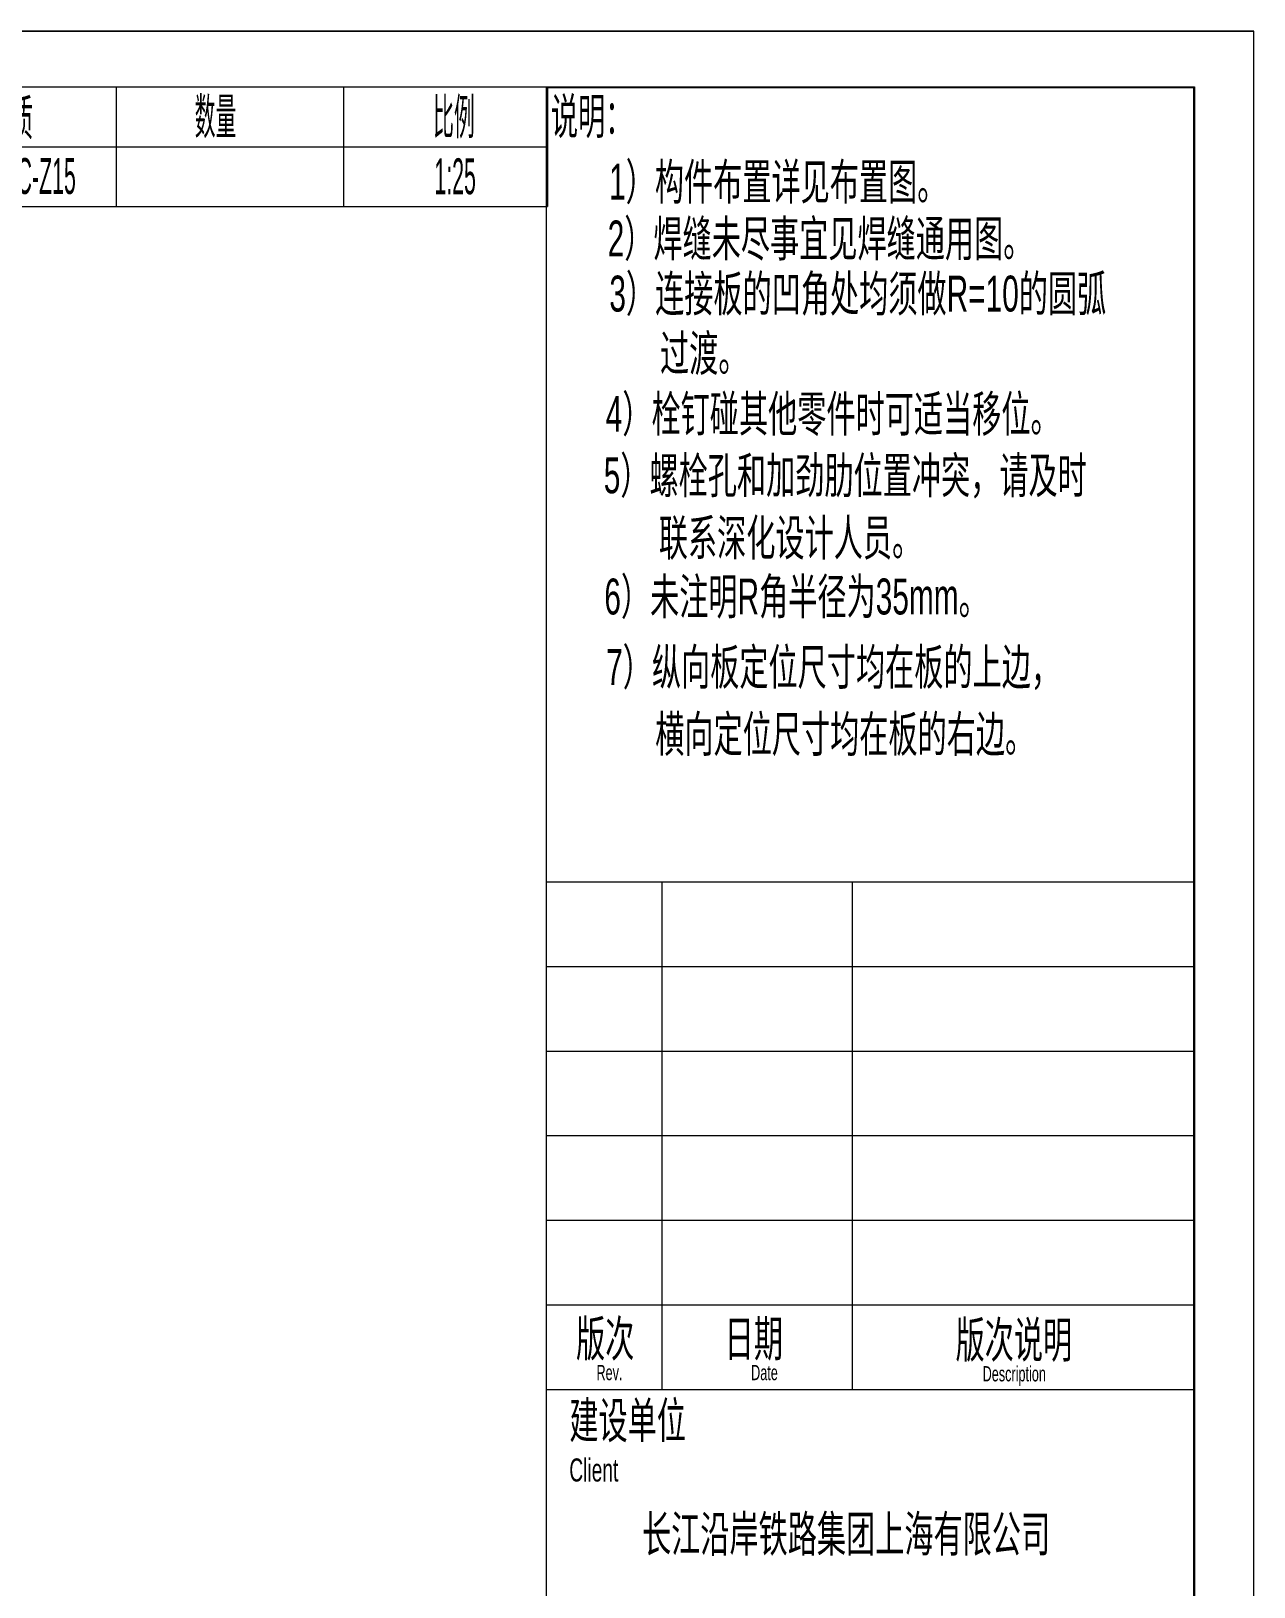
# Model space of a CAD drawing. Header units: millimetres. Extents: x 60 to 14975, y 125 to 10625.
# Drawn here: x 12422 to 14975, y 7377 to 10625 of the extents above; entities that cross this region are included whole.
import ezdxf

# ---------------------------------------------------------------- set-up
doc = ezdxf.new("R2010")
doc.units = ezdxf.units.MM
doc.linetypes.add('XKITLINE00', pattern=[0])
doc.layers.add('DrawingSheet', color=5, linetype='Continuous', lineweight=0)
doc.layers.add('OtherObjectType', color=1, linetype='Continuous', lineweight=0)
doc.styles.add('$TD_AUDIT_GENERATED_(1B4)', font='ARIAL.TTF')
doc.styles.add('$TD_AUDIT_GENERATED_(1C8)', font='ARIAL.TTF')
doc.styles.add('Arial', font='arial.ttf')

# ---------------------------------------------------------------- blocks, each defined once
blk = doc.blocks.new('*A3')
at = {"layer": 'DrawingSheet', "color": 5, "linetype": 'XKITLINE00', "lineweight": 0}
for p, q in [((14975, 10625), (125, 10625)), ((14975, 125), (14975, 10625))]:
    blk.add_line(p, q, dxfattribs=at)
blk = doc.blocks.new('*A4')
at = {"layer": 'OtherObjectType', "color": 7, "linetype": 'XKITLINE00', "lineweight": 0}
for p, q in [((10500, 10508.7), (13500, 10508.7)), ((12600, 10258.7), (12600, 10508.7)), ((13075, 10258.7), (13075, 10508.7)), ((13500, 10508.7), (13500, 10258.7)), ((10500, 10383.7), (13500, 10383.7)), ((10500, 10258.7), (13500, 10258.7))]:
    blk.add_line(p, q, dxfattribs=at)
at = {"layer": 'OtherObjectType', "color": 7, "width": 0.425}
for s, style, p in [('\\M+5B2C4\\M+5D6CA', 'Arial', (12338.8, 10406.8)), ('\\M+5CAFD\\M+5C1BF', 'Arial', (12763.4, 10409.7)), ('\\M+5B1C8\\M+5C0FD', 'Arial', (13261.2, 10409.2)), ('Q390GJC-Z15', '$TD_AUDIT_GENERATED_(1B4)', (12225.7, 10285)), ('1:25', '$TD_AUDIT_GENERATED_(1B4)', (13263.9, 10284.4))]:
    blk.add_text(s, height=75, dxfattribs=dict(at, style=style)).set_placement(p)
blk = doc.blocks.new('*A5')
at = {"layer": 'OtherObjectType', "color": 7, "linetype": 'XKITLINE00', "lineweight": 0}
for p, q in [((125, 10625), (14975, 10625)), ((14975, 125), (14975, 10625)), ((450.1, 10508.7), (14850.8, 10508.7)), ((13497.5, 10507.4), (13497.5, 240)), ((13497.5, 10507.4), (14849.2, 10507.4)), ((14849.2, 10507.4), (14849.2, 240)), ((14850.8, 10508.7), (14850.8, 241.3)), ((13497.5, 8848.6), (14849.2, 8848.6)), ((13738.9, 8848.6), (13738.9, 7789.2)), ((14136.2, 8848.6), (14136.2, 7789.2)), ((13497.5, 8672), (14849.2, 8672)), ((13497.5, 8495.5), (14849.2, 8495.5)), ((13497.5, 8318.9), (14849.2, 8318.9)), ((13497.5, 8142.3), (14849.2, 8142.3)), ((13497.5, 7965.7), (14849.2, 7965.7)), ((13497.5, 7789.2), (14849.2, 7789.2))]:
    blk.add_line(p, q, dxfattribs=at)
at = {"layer": 'OtherObjectType', "color": 7, "style": '$TD_AUDIT_GENERATED_(1C8)'}
for s, height, width, p in [('\\M+5CBB5\\M+5C3F7\\M+5A3BA', 75, 0.553327, (13507.2, 10410)), ('1\\M+5A3A9\\M+5B9B9\\M+5BCFE\\M+5B2BC\\M+5D6C3\\M+5CFEA\\M+5BCFB\\M+5B2BC\\M+5D6C3\\M+5CDBC\\M+5A1A3', 75, 0.595, (13628.7, 10273)), ('2\\M+5A3A9\\M+5BAB8\\M+5B7EC\\M+5CEB4\\M+5BEA1\\M+5CAC2\\M+5D2CB\\M+5BCFB\\M+5BAB8\\M+5B7EC\\M+5CDA8\\M+5D3C3\\M+5CDBC\\M+5A1A3', 75, 0.595, (13625.7, 10154.5)), ('3\\M+5A3A9\\M+5C1AC\\M+5BDD3\\M+5B0E5\\M+5B5C4\\M+5B0BC\\M+5BDC7\\M+5B4A6\\M+5BEF9\\M+5D0EB\\M+5D7F6R=10\\M+5B5C4\\M+5D4B2\\M+5BBA1', 75, 0.595, (13629.2, 10039.5)), ('\\M+5B9FD\\M+5B6C9\\M+5A1A3', 75, 0.595, (13735, 9915)), ('4\\M+5A3A9\\M+5CBA8\\M+5B6A4\\M+5C5F6\\M+5C6E4\\M+5CBFB\\M+5C1E3\\M+5BCFE\\M+5CAB1\\M+5BFC9\\M+5CACA\\M+5B5B1\\M+5D2C6\\M+5CEBB\\M+5A1A3', 75, 0.595, (13621.7, 9788.5)), ('5\\M+5A3A9\\M+5C2DD\\M+5CBA8\\M+5BFD7\\M+5BACD\\M+5BCD3\\M+5BEA2\\M+5C0DF\\M+5CEBB\\M+5D6C3\\M+5B3E5\\M+5CDBB\\M+5A3AC\\M+5C7EB\\M+5BCB0\\M+5CAB1', 75, 0.595, (13617.5, 9660)), ('\\M+5C1AA\\M+5CFB5\\M+5C9EE\\M+5BBAF\\M+5C9E8\\M+5BCC6\\M+5C8CB\\M+5D4B1\\M+5A1A3', 75, 0.595, (13732.5, 9530)), ('6\\M+5A3A9\\M+5CEB4\\M+5D7A2\\M+5C3F7R\\M+5BDC7\\M+5B0EB\\M+5BEB6\\M+5CEAA35mm\\M+5A1A3', 75, 0.595, (13618.7, 9407.1)), ('7\\M+5A3A9\\M+5D7DD\\M+5CFF2\\M+5B0E5\\M+5B6A8\\M+5CEBB\\M+5B3DF\\M+5B4E7\\M+5BEF9\\M+5D4DA\\M+5B0E5\\M+5B5C4\\M+5C9CF\\M+5B1DF\\M+5A3AC', 75, 0.595, (13622.5, 9260)), ('\\M+5BAE1\\M+5CFF2\\M+5B6A8\\M+5CEBB\\M+5B3DF\\M+5B4E7\\M+5BEF9\\M+5D4DA\\M+5B0E5\\M+5B5C4\\M+5D3D2\\M+5B1DF\\M+5A1A3', 75, 0.595, (13725, 9120)), ('\\M+5B0E6\\M+5B4CE', 75, 0.595, (13559.6, 7857.8)), ('\\M+5C8D5\\M+5C6DA', 75, 0.595, (13870, 7857.8)), ('\\M+5B0E6\\M+5B4CE\\M+5CBB5\\M+5C3F7', 75, 0.595, (14352.1, 7855.3)), ('Rev.', 31.78, 0.595, (13602.3, 7808.4)), ('Date', 31.78, 0.595, (13925.2, 7808.4)), ('Description', 31.784, 0.595, (14408.6, 7805.9)), ('\\M+5BDA8\\M+5C9E8\\M+5B5A5\\M+5CEBB', 75, 0.595, (13545.7, 7687.1)), ('Client', 48.18, 0.595, (13545.6, 7596.8)), ('\\M+5B3A4\\M+5BDAD\\M+5D1D8\\M+5B0B6\\M+5CCFA\\M+5C2B7\\M+5BCAF\\M+5CDC5\\M+5C9CF\\M+5BAA3\\M+5D3D0\\M+5CFDE\\M+5B9AB\\M+5CBBE', 75, 0.595, (13697.4, 7450))]:
    blk.add_text(s, height=height, dxfattribs=dict(at, width=width)).set_placement(p)

msp = doc.modelspace()

# ---------------------------------------------------------------- block references
at = {"lineweight": 0}
for name in ['*A3', '*A5', '*A4']:
    msp.add_blockref(name, (0, 0), dxfattribs=at)

doc.saveas('drawing.dxf')
